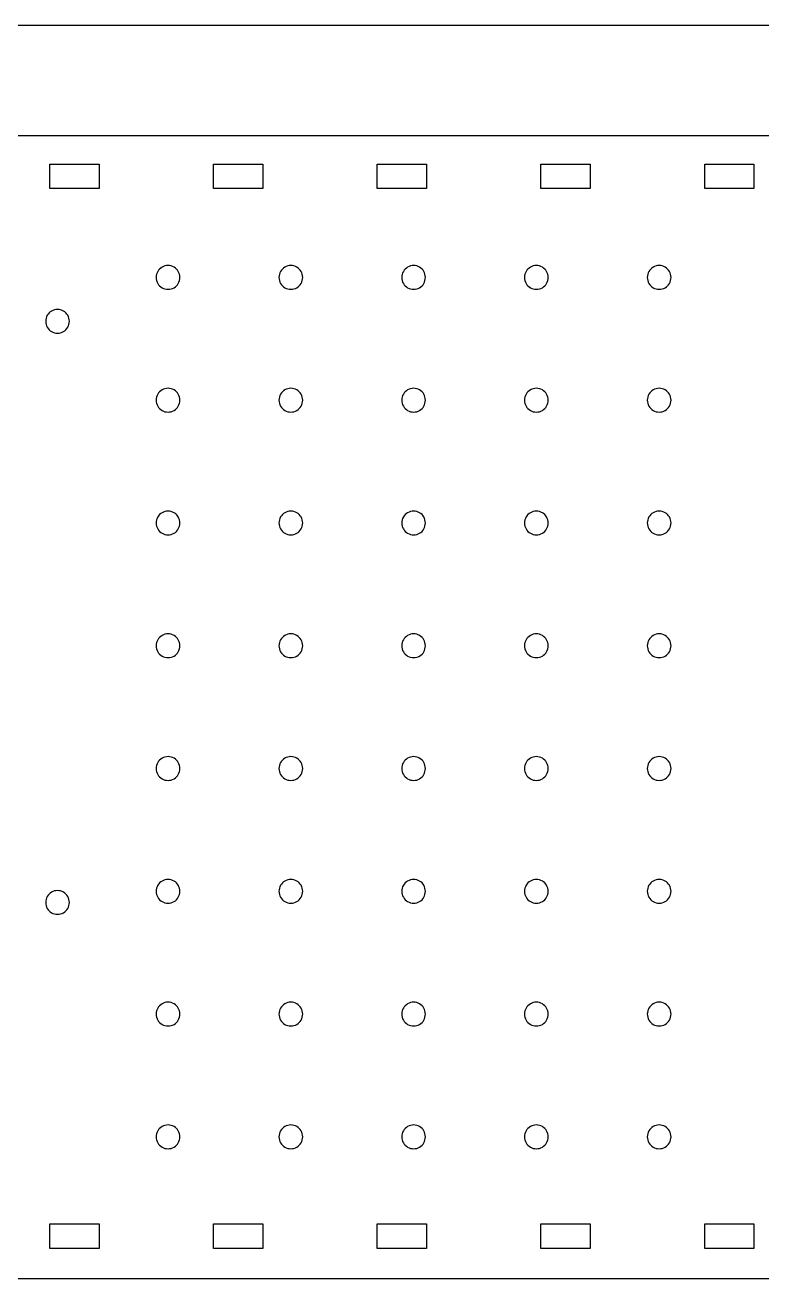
# Model space of a CAD drawing. Extents: x 12 to 628, y 12 to 468.
# Drawn here: x 154.9 to 244.9, y 314.8 to 468 of the extents above; entities that cross this region are included whole.
import ezdxf

# ---------------------------------------------------------------- set-up
doc = ezdxf.new("R2010")
doc.units = 0
doc.layers.get('0').update_dxf_attribs({"linetype": 'CONTINUOUS'})

msp = doc.modelspace()

# ---------------------------------------------------------------- linework, layer by layer
at = {"color": 7}
for p, q in [((24.00046, 468.000927), (616.000518, 468.000927)), ((103.68046, 454.525459), (270.898857, 454.525459)), ((157.93584, 451.025469), (163.935839, 451.025469)), ((157.93584, 448.025469), (157.93584, 451.025469)), ((163.935839, 451.025469), (163.935839, 448.025469)), ((177.935842, 451.025469), (183.935841, 451.025469)), ((177.935842, 448.025469), (177.935842, 451.025469)), ((183.935841, 451.025469), (183.935841, 448.025469)), ((197.935844, 451.025469), (203.935844, 451.025469)), ((197.935844, 448.025469), (197.935844, 451.025469)), ((203.935844, 451.025469), (203.935844, 448.025469)), ((217.93585, 451.025469), (223.935838, 451.025469)), ((217.93585, 448.025469), (217.93585, 451.025469)), ((223.935838, 451.025469), (223.935838, 448.025469)), ((237.935838, 451.025469), (243.935826, 451.025469)), ((237.935838, 448.025469), (237.935838, 451.025469)), ((243.935826, 451.025469), (243.935826, 448.025469)), ((163.935839, 448.025469), (157.93584, 448.025469)), ((183.935841, 448.025469), (177.935842, 448.025469)), ((203.935844, 448.025469), (197.935844, 448.025469)), ((223.935838, 448.025469), (217.93585, 448.025469)), ((243.935826, 448.025469), (237.935838, 448.025469)), ((173.824099, 437.171522), (173.824099, 437.171522)), ((188.824069, 437.171522), (188.824069, 437.171522)), ((203.824039, 437.171522), (203.824039, 437.171522)), ((218.824009, 437.171522), (218.824009, 437.171522)), ((233.823979, 437.171522), (233.823979, 437.171522)), ((160.322108, 431.812613), (160.322108, 431.812613)), ((173.824099, 422.171552), (173.824099, 422.171552)), ((188.824069, 422.171552), (188.824069, 422.171552)), ((203.824039, 422.171552), (203.824039, 422.171552)), ((218.824009, 422.171552), (218.824009, 422.171552)), ((233.823979, 422.171552), (233.823979, 422.171552)), ((173.824099, 407.171582), (173.824099, 407.171582)), ((188.824069, 407.171582), (188.824069, 407.171582)), ((203.824039, 407.171582), (203.824039, 407.171582)), ((218.824009, 407.171582), (218.824009, 407.171582)), ((233.823979, 407.171582), (233.823979, 407.171582)), ((173.824099, 392.171612), (173.824099, 392.171612)), ((188.824069, 392.171612), (188.824069, 392.171612)), ((203.824039, 392.171612), (203.824039, 392.171612)), ((218.824009, 392.171612), (218.824009, 392.171612)), ((233.823979, 392.171612), (233.823979, 392.171612)), ((173.824099, 377.171642), (173.824099, 377.171642)), ((188.824069, 377.171642), (188.824069, 377.171642)), ((203.824039, 377.171642), (203.824039, 377.171642)), ((218.824009, 377.171642), (218.824009, 377.171642)), ((233.823979, 377.171642), (233.823979, 377.171642)), ((173.824099, 362.171672), (173.824099, 362.171672)), ((188.824069, 362.171672), (188.824069, 362.171672)), ((203.824039, 362.171672), (203.824039, 362.171672)), ((218.824009, 362.171672), (218.824009, 362.171672)), ((233.823979, 362.171672), (233.823979, 362.171672)), ((160.322108, 360.812613), (160.322108, 360.812613)), ((173.824099, 347.171702), (173.824099, 347.171702)), ((188.824069, 347.171702), (188.824069, 347.171702)), ((203.824039, 347.171702), (203.824039, 347.171702)), ((218.824009, 347.171702), (218.824009, 347.171702)), ((233.823979, 347.171702), (233.823979, 347.171702)), ((173.824099, 332.171732), (173.824099, 332.171732)), ((188.824069, 332.171732), (188.824069, 332.171732)), ((203.824039, 332.171732), (203.824039, 332.171732)), ((218.824009, 332.171732), (218.824009, 332.171732)), ((233.823979, 332.171732), (233.823979, 332.171732)), ((157.93584, 321.540559), (163.935839, 321.540559)), ((157.93584, 318.540559), (157.93584, 321.540559)), ((163.935839, 321.540559), (163.935839, 318.540559)), ((177.935842, 321.540559), (183.935841, 321.540559)), ((177.935842, 318.540559), (177.935842, 321.540559)), ((183.935841, 321.540559), (183.935841, 318.540559)), ((197.935844, 321.540559), (203.935844, 321.540559)), ((197.935844, 318.540559), (197.935844, 321.540559)), ((203.935844, 321.540559), (203.935844, 318.540559)), ((217.93585, 321.540559), (223.935838, 321.540559)), ((217.93585, 318.540559), (217.93585, 321.540559)), ((223.935838, 321.540559), (223.935838, 318.540559)), ((237.935838, 321.540559), (243.935826, 321.540559)), ((237.935838, 318.540559), (237.935838, 321.540559)), ((243.935826, 321.540559), (243.935826, 318.540559)), ((163.935839, 318.540559), (157.93584, 318.540559)), ((183.935841, 318.540559), (177.935842, 318.540559)), ((203.935844, 318.540559), (197.935844, 318.540559)), ((223.935838, 318.540559), (217.93585, 318.540559)), ((243.935826, 318.540559), (237.935838, 318.540559)), ((270.898857, 314.817791), (30.908769, 314.817791))]:
    msp.add_line(p, q, dxfattribs=at)
for points, knots in [([(173.824099, 437.171522), (173.784201, 436.91562), (173.705588, 436.411406), (173.127662, 435.856307), (172.373781, 435.650628), (171.611986, 435.856307), (171.057335, 436.411406), (170.851504, 437.171522), (171.057335, 437.931637), (171.611986, 438.486736), (172.373781, 438.692416), (173.127662, 438.486736), (173.705588, 437.931637), (173.784201, 437.427424), (173.824099, 437.171522)], [0, 0, 0, 0, 0.759009, 1.495504, 2.254514, 3.013523, 3.750019, 4.509028, 5.268036, 6.004532, 6.763541, 7.522551, 8.259047, 9.018055, 9.018055, 9.018055, 9.018055]), ([(188.824069, 437.171522), (188.784171, 436.91562), (188.705558, 436.411406), (188.127632, 435.856307), (187.373751, 435.650628), (186.611956, 435.856307), (186.057305, 436.411406), (185.851474, 437.171522), (186.057305, 437.931637), (186.611956, 438.486736), (187.373751, 438.692416), (188.127632, 438.486736), (188.705558, 437.931637), (188.784171, 437.427424), (188.824069, 437.171522)], [0, 0, 0, 0, 0.759009, 1.495504, 2.254514, 3.013523, 3.750019, 4.509028, 5.268036, 6.004532, 6.763541, 7.522551, 8.259047, 9.018055, 9.018055, 9.018055, 9.018055]), ([(203.824039, 437.171522), (203.784141, 436.91562), (203.705528, 436.411406), (203.127602, 435.856307), (202.373721, 435.650628), (201.611926, 435.856307), (201.057275, 436.411406), (200.851444, 437.171522), (201.057275, 437.931637), (201.611926, 438.486736), (202.373721, 438.692416), (203.127602, 438.486736), (203.705528, 437.931637), (203.784141, 437.427424), (203.824039, 437.171522)], [0, 0, 0, 0, 0.759009, 1.495504, 2.254514, 3.013523, 3.750019, 4.509028, 5.268036, 6.004532, 6.763541, 7.522551, 8.259047, 9.018055, 9.018055, 9.018055, 9.018055]), ([(218.824009, 437.171522), (218.784111, 436.91562), (218.705498, 436.411406), (218.127572, 435.856307), (217.373691, 435.650628), (216.611896, 435.856307), (216.057245, 436.411406), (215.851414, 437.171522), (216.057245, 437.931637), (216.611896, 438.486736), (217.373691, 438.692416), (218.127572, 438.486736), (218.705498, 437.931637), (218.784111, 437.427424), (218.824009, 437.171522)], [0, 0, 0, 0, 0.759009, 1.495504, 2.254514, 3.013523, 3.750019, 4.509028, 5.268036, 6.004532, 6.763541, 7.522551, 8.259047, 9.018055, 9.018055, 9.018055, 9.018055]), ([(233.823979, 437.171522), (233.784081, 436.91562), (233.705468, 436.411406), (233.127542, 435.856307), (232.373661, 435.650628), (231.611866, 435.856307), (231.057215, 436.411406), (230.851384, 437.171522), (231.057215, 437.931637), (231.611866, 438.486736), (232.373661, 438.692416), (233.127542, 438.486736), (233.705468, 437.931637), (233.784081, 437.427424), (233.823979, 437.171522)], [0, 0, 0, 0, 0.759009, 1.495504, 2.254514, 3.013523, 3.750019, 4.509028, 5.268036, 6.004532, 6.763541, 7.522551, 8.259047, 9.018055, 9.018055, 9.018055, 9.018055]), ([(160.322108, 431.812613), (160.282262, 431.557051), (160.203753, 431.053506), (159.626593, 430.499145), (158.873714, 430.293738), (158.11293, 430.499146), (157.559015, 431.053506), (157.353454, 431.812613), (157.559014, 432.571721), (158.112929, 433.126084), (158.873714, 433.331493), (159.626594, 433.126085), (160.203753, 432.571721), (160.282262, 432.068175), (160.322108, 431.812613)], [0, 0, 0, 0, 0.758, 1.493519, 2.251521, 3.009522, 3.745042, 4.503042, 5.261045, 5.996566, 6.754567, 7.512569, 8.24809, 9.006092, 9.006092, 9.006092, 9.006092]), ([(173.824099, 422.171552), (173.784201, 421.91565), (173.705588, 421.411436), (173.127662, 420.856337), (172.373781, 420.650658), (171.611986, 420.856337), (171.057335, 421.411436), (170.851504, 422.171552), (171.057335, 422.931667), (171.611986, 423.486766), (172.373781, 423.692446), (173.127662, 423.486766), (173.705588, 422.931667), (173.784201, 422.427454), (173.824099, 422.171552)], [0, 0, 0, 0, 0.759009, 1.495504, 2.254514, 3.013523, 3.750019, 4.509028, 5.268036, 6.004532, 6.763541, 7.522551, 8.259047, 9.018055, 9.018055, 9.018055, 9.018055]), ([(188.824069, 422.171552), (188.784171, 421.91565), (188.705558, 421.411436), (188.127632, 420.856337), (187.373751, 420.650658), (186.611956, 420.856337), (186.057305, 421.411436), (185.851474, 422.171552), (186.057305, 422.931667), (186.611956, 423.486766), (187.373751, 423.692446), (188.127632, 423.486766), (188.705558, 422.931667), (188.784171, 422.427454), (188.824069, 422.171552)], [0, 0, 0, 0, 0.759009, 1.495504, 2.254514, 3.013523, 3.750019, 4.509028, 5.268036, 6.004532, 6.763541, 7.522551, 8.259047, 9.018055, 9.018055, 9.018055, 9.018055]), ([(203.824039, 422.171552), (203.784141, 421.91565), (203.705528, 421.411436), (203.127602, 420.856337), (202.373721, 420.650658), (201.611926, 420.856337), (201.057275, 421.411436), (200.851444, 422.171552), (201.057275, 422.931667), (201.611926, 423.486766), (202.373721, 423.692446), (203.127602, 423.486766), (203.705528, 422.931667), (203.784141, 422.427454), (203.824039, 422.171552)], [0, 0, 0, 0, 0.759009, 1.495504, 2.254514, 3.013523, 3.750019, 4.509028, 5.268036, 6.004532, 6.763541, 7.522551, 8.259047, 9.018055, 9.018055, 9.018055, 9.018055]), ([(218.824009, 422.171552), (218.784111, 421.91565), (218.705498, 421.411436), (218.127572, 420.856337), (217.373691, 420.650658), (216.611896, 420.856337), (216.057245, 421.411436), (215.851414, 422.171552), (216.057245, 422.931667), (216.611896, 423.486766), (217.373691, 423.692446), (218.127572, 423.486766), (218.705498, 422.931667), (218.784111, 422.427454), (218.824009, 422.171552)], [0, 0, 0, 0, 0.759009, 1.495504, 2.254514, 3.013523, 3.750019, 4.509028, 5.268036, 6.004532, 6.763541, 7.522551, 8.259047, 9.018055, 9.018055, 9.018055, 9.018055]), ([(233.823979, 422.171552), (233.784081, 421.91565), (233.705468, 421.411436), (233.127542, 420.856337), (232.373661, 420.650658), (231.611866, 420.856337), (231.057215, 421.411436), (230.851384, 422.171552), (231.057215, 422.931667), (231.611866, 423.486766), (232.373661, 423.692446), (233.127542, 423.486766), (233.705468, 422.931667), (233.784081, 422.427454), (233.823979, 422.171552)], [0, 0, 0, 0, 0.759009, 1.495504, 2.254514, 3.013523, 3.750019, 4.509028, 5.268036, 6.004532, 6.763541, 7.522551, 8.259047, 9.018055, 9.018055, 9.018055, 9.018055]), ([(173.824099, 407.171582), (173.784201, 406.91568), (173.705588, 406.411466), (173.127662, 405.856367), (172.373781, 405.650688), (171.611986, 405.856367), (171.057335, 406.411466), (170.851504, 407.171582), (171.057335, 407.931697), (171.611986, 408.486796), (172.373781, 408.692476), (173.127662, 408.486796), (173.705588, 407.931697), (173.784201, 407.427484), (173.824099, 407.171582)], [0, 0, 0, 0, 0.759009, 1.495504, 2.254514, 3.013523, 3.750019, 4.509028, 5.268036, 6.004532, 6.763541, 7.522551, 8.259047, 9.018055, 9.018055, 9.018055, 9.018055]), ([(188.824069, 407.171582), (188.784171, 406.91568), (188.705558, 406.411466), (188.127632, 405.856367), (187.373751, 405.650688), (186.611956, 405.856367), (186.057305, 406.411466), (185.851474, 407.171582), (186.057305, 407.931697), (186.611956, 408.486796), (187.373751, 408.692476), (188.127632, 408.486796), (188.705558, 407.931697), (188.784171, 407.427484), (188.824069, 407.171582)], [0, 0, 0, 0, 0.759009, 1.495504, 2.254514, 3.013523, 3.750019, 4.509028, 5.268036, 6.004532, 6.763541, 7.522551, 8.259047, 9.018055, 9.018055, 9.018055, 9.018055]), ([(203.824039, 407.171582), (203.784141, 406.91568), (203.705528, 406.411466), (203.127602, 405.856367), (202.373721, 405.650688), (201.611926, 405.856367), (201.057275, 406.411466), (200.851444, 407.171582), (201.057275, 407.931697), (201.611926, 408.486796), (202.373721, 408.692476), (203.127602, 408.486796), (203.705528, 407.931697), (203.784141, 407.427484), (203.824039, 407.171582)], [0, 0, 0, 0, 0.759009, 1.495504, 2.254514, 3.013523, 3.750019, 4.509028, 5.268036, 6.004532, 6.763541, 7.522551, 8.259047, 9.018055, 9.018055, 9.018055, 9.018055]), ([(218.824009, 407.171582), (218.784111, 406.91568), (218.705498, 406.411466), (218.127572, 405.856367), (217.373691, 405.650688), (216.611896, 405.856367), (216.057245, 406.411466), (215.851414, 407.171582), (216.057245, 407.931697), (216.611896, 408.486796), (217.373691, 408.692476), (218.127572, 408.486796), (218.705498, 407.931697), (218.784111, 407.427484), (218.824009, 407.171582)], [0, 0, 0, 0, 0.759009, 1.495504, 2.254514, 3.013523, 3.750019, 4.509028, 5.268036, 6.004532, 6.763541, 7.522551, 8.259047, 9.018055, 9.018055, 9.018055, 9.018055]), ([(233.823979, 407.171582), (233.784081, 406.91568), (233.705468, 406.411466), (233.127542, 405.856367), (232.373661, 405.650688), (231.611866, 405.856367), (231.057215, 406.411466), (230.851384, 407.171582), (231.057215, 407.931697), (231.611866, 408.486796), (232.373661, 408.692476), (233.127542, 408.486796), (233.705468, 407.931697), (233.784081, 407.427484), (233.823979, 407.171582)], [0, 0, 0, 0, 0.759009, 1.495504, 2.254514, 3.013523, 3.750019, 4.509028, 5.268036, 6.004532, 6.763541, 7.522551, 8.259047, 9.018055, 9.018055, 9.018055, 9.018055]), ([(173.824099, 392.171612), (173.784201, 391.91571), (173.705588, 391.411496), (173.127662, 390.856397), (172.373781, 390.650718), (171.611986, 390.856397), (171.057335, 391.411496), (170.851504, 392.171612), (171.057335, 392.931727), (171.611986, 393.486826), (172.373781, 393.692506), (173.127662, 393.486826), (173.705588, 392.931727), (173.784201, 392.427514), (173.824099, 392.171612)], [0, 0, 0, 0, 0.759009, 1.495504, 2.254514, 3.013523, 3.750019, 4.509028, 5.268036, 6.004532, 6.763541, 7.522551, 8.259047, 9.018055, 9.018055, 9.018055, 9.018055]), ([(188.824069, 392.171612), (188.784171, 391.91571), (188.705558, 391.411496), (188.127632, 390.856397), (187.373751, 390.650718), (186.611956, 390.856397), (186.057305, 391.411496), (185.851474, 392.171612), (186.057305, 392.931727), (186.611956, 393.486826), (187.373751, 393.692506), (188.127632, 393.486826), (188.705558, 392.931727), (188.784171, 392.427514), (188.824069, 392.171612)], [0, 0, 0, 0, 0.759009, 1.495504, 2.254514, 3.013523, 3.750019, 4.509028, 5.268036, 6.004532, 6.763541, 7.522551, 8.259047, 9.018055, 9.018055, 9.018055, 9.018055]), ([(203.824039, 392.171612), (203.784141, 391.91571), (203.705528, 391.411496), (203.127602, 390.856397), (202.373721, 390.650718), (201.611926, 390.856397), (201.057275, 391.411496), (200.851444, 392.171612), (201.057275, 392.931727), (201.611926, 393.486826), (202.373721, 393.692506), (203.127602, 393.486826), (203.705528, 392.931727), (203.784141, 392.427514), (203.824039, 392.171612)], [0, 0, 0, 0, 0.759009, 1.495504, 2.254514, 3.013523, 3.750019, 4.509028, 5.268036, 6.004532, 6.763541, 7.522551, 8.259047, 9.018055, 9.018055, 9.018055, 9.018055]), ([(218.824009, 392.171612), (218.784111, 391.91571), (218.705498, 391.411496), (218.127572, 390.856397), (217.373691, 390.650718), (216.611896, 390.856397), (216.057245, 391.411496), (215.851414, 392.171612), (216.057245, 392.931727), (216.611896, 393.486826), (217.373691, 393.692506), (218.127572, 393.486826), (218.705498, 392.931727), (218.784111, 392.427514), (218.824009, 392.171612)], [0, 0, 0, 0, 0.759009, 1.495504, 2.254514, 3.013523, 3.750019, 4.509028, 5.268036, 6.004532, 6.763541, 7.522551, 8.259047, 9.018055, 9.018055, 9.018055, 9.018055]), ([(233.823979, 392.171612), (233.784081, 391.91571), (233.705468, 391.411496), (233.127542, 390.856397), (232.373661, 390.650718), (231.611866, 390.856397), (231.057215, 391.411496), (230.851384, 392.171612), (231.057215, 392.931727), (231.611866, 393.486826), (232.373661, 393.692506), (233.127542, 393.486826), (233.705468, 392.931727), (233.784081, 392.427514), (233.823979, 392.171612)], [0, 0, 0, 0, 0.759009, 1.495504, 2.254514, 3.013523, 3.750019, 4.509028, 5.268036, 6.004532, 6.763541, 7.522551, 8.259047, 9.018055, 9.018055, 9.018055, 9.018055]), ([(173.824099, 377.171642), (173.784201, 376.91574), (173.705588, 376.411526), (173.127662, 375.856427), (172.373781, 375.650748), (171.611986, 375.856427), (171.057335, 376.411526), (170.851504, 377.171642), (171.057335, 377.931757), (171.611986, 378.486856), (172.373781, 378.692536), (173.127662, 378.486856), (173.705588, 377.931757), (173.784201, 377.427544), (173.824099, 377.171642)], [0, 0, 0, 0, 0.759009, 1.495504, 2.254514, 3.013523, 3.750019, 4.509028, 5.268036, 6.004532, 6.763541, 7.522551, 8.259047, 9.018055, 9.018055, 9.018055, 9.018055]), ([(188.824069, 377.171642), (188.784171, 376.91574), (188.705558, 376.411526), (188.127632, 375.856427), (187.373751, 375.650748), (186.611956, 375.856427), (186.057305, 376.411526), (185.851474, 377.171642), (186.057305, 377.931757), (186.611956, 378.486856), (187.373751, 378.692536), (188.127632, 378.486856), (188.705558, 377.931757), (188.784171, 377.427544), (188.824069, 377.171642)], [0, 0, 0, 0, 0.759009, 1.495504, 2.254514, 3.013523, 3.750019, 4.509028, 5.268036, 6.004532, 6.763541, 7.522551, 8.259047, 9.018055, 9.018055, 9.018055, 9.018055]), ([(203.824039, 377.171642), (203.784141, 376.91574), (203.705528, 376.411526), (203.127602, 375.856427), (202.373721, 375.650748), (201.611926, 375.856427), (201.057275, 376.411526), (200.851444, 377.171642), (201.057275, 377.931757), (201.611926, 378.486856), (202.373721, 378.692536), (203.127602, 378.486856), (203.705528, 377.931757), (203.784141, 377.427544), (203.824039, 377.171642)], [0, 0, 0, 0, 0.759009, 1.495504, 2.254514, 3.013523, 3.750019, 4.509028, 5.268036, 6.004532, 6.763541, 7.522551, 8.259047, 9.018055, 9.018055, 9.018055, 9.018055]), ([(218.824009, 377.171642), (218.784111, 376.91574), (218.705498, 376.411526), (218.127572, 375.856427), (217.373691, 375.650748), (216.611896, 375.856427), (216.057245, 376.411526), (215.851414, 377.171642), (216.057245, 377.931757), (216.611896, 378.486856), (217.373691, 378.692536), (218.127572, 378.486856), (218.705498, 377.931757), (218.784111, 377.427544), (218.824009, 377.171642)], [0, 0, 0, 0, 0.759009, 1.495504, 2.254514, 3.013523, 3.750019, 4.509028, 5.268036, 6.004532, 6.763541, 7.522551, 8.259047, 9.018055, 9.018055, 9.018055, 9.018055]), ([(233.823979, 377.171642), (233.784081, 376.91574), (233.705468, 376.411526), (233.127542, 375.856427), (232.373661, 375.650748), (231.611866, 375.856427), (231.057215, 376.411526), (230.851384, 377.171642), (231.057215, 377.931757), (231.611866, 378.486856), (232.373661, 378.692536), (233.127542, 378.486856), (233.705468, 377.931757), (233.784081, 377.427544), (233.823979, 377.171642)], [0, 0, 0, 0, 0.759009, 1.495504, 2.254514, 3.013523, 3.750019, 4.509028, 5.268036, 6.004532, 6.763541, 7.522551, 8.259047, 9.018055, 9.018055, 9.018055, 9.018055]), ([(173.824099, 362.171672), (173.784201, 361.91577), (173.705588, 361.411556), (173.127662, 360.856457), (172.373781, 360.650778), (171.611986, 360.856457), (171.057335, 361.411556), (170.851504, 362.171672), (171.057335, 362.931787), (171.611986, 363.486886), (172.373781, 363.692566), (173.127662, 363.486886), (173.705588, 362.931787), (173.784201, 362.427574), (173.824099, 362.171672)], [0, 0, 0, 0, 0.759009, 1.495504, 2.254514, 3.013523, 3.750019, 4.509028, 5.268036, 6.004532, 6.763541, 7.522551, 8.259047, 9.018055, 9.018055, 9.018055, 9.018055]), ([(188.824069, 362.171672), (188.784171, 361.91577), (188.705558, 361.411556), (188.127632, 360.856457), (187.373751, 360.650778), (186.611956, 360.856457), (186.057305, 361.411556), (185.851474, 362.171672), (186.057305, 362.931787), (186.611956, 363.486886), (187.373751, 363.692566), (188.127632, 363.486886), (188.705558, 362.931787), (188.784171, 362.427574), (188.824069, 362.171672)], [0, 0, 0, 0, 0.759009, 1.495504, 2.254514, 3.013523, 3.750019, 4.509028, 5.268036, 6.004532, 6.763541, 7.522551, 8.259047, 9.018055, 9.018055, 9.018055, 9.018055]), ([(203.824039, 362.171672), (203.784141, 361.91577), (203.705528, 361.411556), (203.127602, 360.856457), (202.373721, 360.650778), (201.611926, 360.856457), (201.057275, 361.411556), (200.851444, 362.171672), (201.057275, 362.931787), (201.611926, 363.486886), (202.373721, 363.692566), (203.127602, 363.486886), (203.705528, 362.931787), (203.784141, 362.427574), (203.824039, 362.171672)], [0, 0, 0, 0, 0.759009, 1.495504, 2.254514, 3.013523, 3.750019, 4.509028, 5.268036, 6.004532, 6.763541, 7.522551, 8.259047, 9.018055, 9.018055, 9.018055, 9.018055]), ([(218.824009, 362.171672), (218.784111, 361.91577), (218.705498, 361.411556), (218.127572, 360.856457), (217.373691, 360.650778), (216.611896, 360.856457), (216.057245, 361.411556), (215.851414, 362.171672), (216.057245, 362.931787), (216.611896, 363.486886), (217.373691, 363.692566), (218.127572, 363.486886), (218.705498, 362.931787), (218.784111, 362.427574), (218.824009, 362.171672)], [0, 0, 0, 0, 0.759009, 1.495504, 2.254514, 3.013523, 3.750019, 4.509028, 5.268036, 6.004532, 6.763541, 7.522551, 8.259047, 9.018055, 9.018055, 9.018055, 9.018055]), ([(233.823979, 362.171672), (233.784081, 361.91577), (233.705468, 361.411556), (233.127542, 360.856457), (232.373661, 360.650778), (231.611866, 360.856457), (231.057215, 361.411556), (230.851384, 362.171672), (231.057215, 362.931787), (231.611866, 363.486886), (232.373661, 363.692566), (233.127542, 363.486886), (233.705468, 362.931787), (233.784081, 362.427574), (233.823979, 362.171672)], [0, 0, 0, 0, 0.759009, 1.495504, 2.254514, 3.013523, 3.750019, 4.509028, 5.268036, 6.004532, 6.763541, 7.522551, 8.259047, 9.018055, 9.018055, 9.018055, 9.018055]), ([(160.322108, 360.812613), (160.282262, 360.557051), (160.203753, 360.053507), (159.626593, 359.499146), (158.873714, 359.293739), (158.11293, 359.499146), (157.559015, 360.053507), (157.353454, 360.812614), (157.559014, 361.571722), (158.112929, 362.126085), (158.873714, 362.331494), (159.626594, 362.126086), (160.203753, 361.571722), (160.282262, 361.068176), (160.322108, 360.812613)], [0, 0, 0, 0, 0.758, 1.493519, 2.251521, 3.009522, 3.745042, 4.503042, 5.261045, 5.996566, 6.754567, 7.512569, 8.24809, 9.006092, 9.006092, 9.006092, 9.006092]), ([(173.824099, 347.171702), (173.784201, 346.9158), (173.705588, 346.411586), (173.127662, 345.856487), (172.373781, 345.650808), (171.611986, 345.856487), (171.057335, 346.411586), (170.851504, 347.171702), (171.057335, 347.931817), (171.611986, 348.486916), (172.373781, 348.692596), (173.127662, 348.486916), (173.705588, 347.931817), (173.784201, 347.427604), (173.824099, 347.171702)], [0, 0, 0, 0, 0.759009, 1.495504, 2.254514, 3.013523, 3.750019, 4.509028, 5.268036, 6.004532, 6.763541, 7.522551, 8.259047, 9.018055, 9.018055, 9.018055, 9.018055]), ([(188.824069, 347.171702), (188.784171, 346.9158), (188.705558, 346.411586), (188.127632, 345.856487), (187.373751, 345.650808), (186.611956, 345.856487), (186.057305, 346.411586), (185.851474, 347.171702), (186.057305, 347.931817), (186.611956, 348.486916), (187.373751, 348.692596), (188.127632, 348.486916), (188.705558, 347.931817), (188.784171, 347.427604), (188.824069, 347.171702)], [0, 0, 0, 0, 0.759009, 1.495504, 2.254514, 3.013523, 3.750019, 4.509028, 5.268036, 6.004532, 6.763541, 7.522551, 8.259047, 9.018055, 9.018055, 9.018055, 9.018055]), ([(203.824039, 347.171702), (203.784141, 346.9158), (203.705528, 346.411586), (203.127602, 345.856487), (202.373721, 345.650808), (201.611926, 345.856487), (201.057275, 346.411586), (200.851444, 347.171702), (201.057275, 347.931817), (201.611926, 348.486916), (202.373721, 348.692596), (203.127602, 348.486916), (203.705528, 347.931817), (203.784141, 347.427604), (203.824039, 347.171702)], [0, 0, 0, 0, 0.759009, 1.495504, 2.254514, 3.013523, 3.750019, 4.509028, 5.268036, 6.004532, 6.763541, 7.522551, 8.259047, 9.018055, 9.018055, 9.018055, 9.018055]), ([(218.824009, 347.171702), (218.784111, 346.9158), (218.705498, 346.411586), (218.127572, 345.856487), (217.373691, 345.650808), (216.611896, 345.856487), (216.057245, 346.411586), (215.851414, 347.171702), (216.057245, 347.931817), (216.611896, 348.486916), (217.373691, 348.692596), (218.127572, 348.486916), (218.705498, 347.931817), (218.784111, 347.427604), (218.824009, 347.171702)], [0, 0, 0, 0, 0.759009, 1.495504, 2.254514, 3.013523, 3.750019, 4.509028, 5.268036, 6.004532, 6.763541, 7.522551, 8.259047, 9.018055, 9.018055, 9.018055, 9.018055]), ([(233.823979, 347.171702), (233.784081, 346.9158), (233.705468, 346.411586), (233.127542, 345.856487), (232.373661, 345.650808), (231.611866, 345.856487), (231.057215, 346.411586), (230.851384, 347.171702), (231.057215, 347.931817), (231.611866, 348.486916), (232.373661, 348.692596), (233.127542, 348.486916), (233.705468, 347.931817), (233.784081, 347.427604), (233.823979, 347.171702)], [0, 0, 0, 0, 0.759009, 1.495504, 2.254514, 3.013523, 3.750019, 4.509028, 5.268036, 6.004532, 6.763541, 7.522551, 8.259047, 9.018055, 9.018055, 9.018055, 9.018055]), ([(173.824099, 332.171732), (173.784201, 331.91583), (173.705588, 331.411616), (173.127662, 330.856517), (172.373781, 330.650838), (171.611986, 330.856517), (171.057335, 331.411616), (170.851504, 332.171732), (171.057335, 332.931847), (171.611986, 333.486946), (172.373781, 333.692626), (173.127662, 333.486946), (173.705588, 332.931847), (173.784201, 332.427634), (173.824099, 332.171732)], [0, 0, 0, 0, 0.759009, 1.495504, 2.254514, 3.013523, 3.750019, 4.509028, 5.268036, 6.004532, 6.763541, 7.522551, 8.259047, 9.018055, 9.018055, 9.018055, 9.018055]), ([(188.824069, 332.171732), (188.784171, 331.91583), (188.705558, 331.411616), (188.127632, 330.856517), (187.373751, 330.650838), (186.611956, 330.856517), (186.057305, 331.411616), (185.851474, 332.171732), (186.057305, 332.931847), (186.611956, 333.486946), (187.373751, 333.692626), (188.127632, 333.486946), (188.705558, 332.931847), (188.784171, 332.427634), (188.824069, 332.171732)], [0, 0, 0, 0, 0.759009, 1.495504, 2.254514, 3.013523, 3.750019, 4.509028, 5.268036, 6.004532, 6.763541, 7.522551, 8.259047, 9.018055, 9.018055, 9.018055, 9.018055]), ([(203.824039, 332.171732), (203.784141, 331.91583), (203.705528, 331.411616), (203.127602, 330.856517), (202.373721, 330.650838), (201.611926, 330.856517), (201.057275, 331.411616), (200.851444, 332.171732), (201.057275, 332.931847), (201.611926, 333.486946), (202.373721, 333.692626), (203.127602, 333.486946), (203.705528, 332.931847), (203.784141, 332.427634), (203.824039, 332.171732)], [0, 0, 0, 0, 0.759009, 1.495504, 2.254514, 3.013523, 3.750019, 4.509028, 5.268036, 6.004532, 6.763541, 7.522551, 8.259047, 9.018055, 9.018055, 9.018055, 9.018055]), ([(218.824009, 332.171732), (218.784111, 331.91583), (218.705498, 331.411616), (218.127572, 330.856517), (217.373691, 330.650838), (216.611896, 330.856517), (216.057245, 331.411616), (215.851414, 332.171732), (216.057245, 332.931847), (216.611896, 333.486946), (217.373691, 333.692626), (218.127572, 333.486946), (218.705498, 332.931847), (218.784111, 332.427634), (218.824009, 332.171732)], [0, 0, 0, 0, 0.759009, 1.495504, 2.254514, 3.013523, 3.750019, 4.509028, 5.268036, 6.004532, 6.763541, 7.522551, 8.259047, 9.018055, 9.018055, 9.018055, 9.018055]), ([(233.823979, 332.171732), (233.784081, 331.91583), (233.705468, 331.411616), (233.127542, 330.856517), (232.373661, 330.650838), (231.611866, 330.856517), (231.057215, 331.411616), (230.851384, 332.171732), (231.057215, 332.931847), (231.611866, 333.486946), (232.373661, 333.692626), (233.127542, 333.486946), (233.705468, 332.931847), (233.784081, 332.427634), (233.823979, 332.171732)], [0, 0, 0, 0, 0.759009, 1.495504, 2.254514, 3.013523, 3.750019, 4.509028, 5.268036, 6.004532, 6.763541, 7.522551, 8.259047, 9.018055, 9.018055, 9.018055, 9.018055])]:
    msp.add_open_spline(points, degree=3, knots=knots, dxfattribs=at)

doc.saveas('drawing.dxf')
